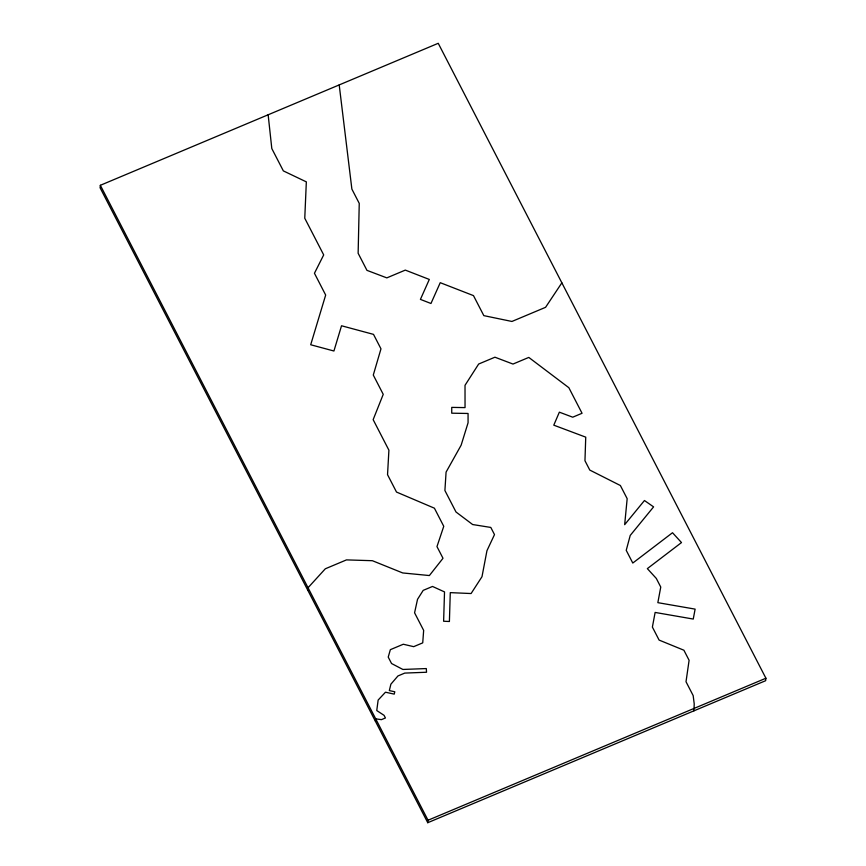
<?xml version="1.0" encoding="UTF-8"?>
<svg xmlns="http://www.w3.org/2000/svg" width="866" height="866" viewBox="0 0 866 866"><rect width="100%" height="100%" fill="white"/><g stroke="black" fill="none" stroke-linecap="round" stroke-linejoin="round"><path stroke-width="1.3" d="M100.348 185.302L100.088 187.77L427.761 822.7L765.652 680.698L765.912 678.23L438.239 43.3L100.348 185.302L428.031 820.243L427.761 822.7M307.776 590.201L308.036 587.743L325.313 568.789L346.476 559.891L372.38 560.703L402.701 572.946L429.374 575.554L443.002 558.289L436.973 546.598L443.76 526.301L434.407 508.19L396.509 492.061L387.535 474.676L388.91 450.19L373.149 419.653L383.237 394.344L373.289 375.054L380.975 348.836L373.506 334.373L341.529 325.768L333.919 351.011L310.699 344.755L325.67 295.046L314.445 273.277L323.7 254.907L304.767 218.243L306.337 181.871L283.344 170.894L271.805 148.541L268.146 114.788M375.443 721.324L375.703 718.867L381.451 719.646L385.424 717.979L384.071 715.348L376.753 710.542L378.15 700.053L385.478 692.205L394.225 694.121L394.799 691.782L389.332 690.581L390.88 684.183L397.959 675.945L404.758 673.088L426.537 672.243L426.299 668.563L402.885 669.461L391.551 663.518L388.228 657.099L390.35 649.673L403.296 644.239L413.688 646.664L422.727 642.864L423.658 630.394L414.576 612.803L417.531 599.315L423.193 590.374L432.513 586.455L444.518 591.911L443.619 621.247L449.4 621.496L450.277 592.636L471.093 593.535L481.994 576.702L486.952 550.7L494.497 534.593L490.805 527.437L472.641 524.536L455.992 511.99L444.908 490.513L446.077 472.122L461.134 445.2L468.073 422.77L468.062 413.472L451.738 413.19L451.738 407.388L465.042 407.605L465.02 385.305L478.66 364.034L494.93 357.203L512.997 364.056L528.79 357.42L568.854 387.708L582.049 413.277L572.729 417.195L559.36 412.173L553.785 425.163L585.741 437.157L584.961 460.723L589.789 470.076L620.381 485.523L627.168 498.675L624.667 524.677L644.456 500.516L653.592 506.881L630.221 535.437L626.226 550.332L632.786 563.041L672.514 532.731L681.499 542.571L647.346 568.626L656.309 578.434L660.758 587.051L657.846 602.66L695.117 609.123L693.255 619.06L655.129 612.435L652.39 627.081L659.102 640.082L683.891 650.214L689.098 660.303L686.013 681.726L693.168 695.604L694.218 703.863L693.969 710.824M561.861 282.836L545.569 307.322L511.925 321.459L483.823 315.635L473.486 295.62L440.242 282.684L430.965 303.49L420.421 299.387L429.309 279.447L405.31 270.105L386.821 277.878L366.957 270.354L358.134 253.262L359.249 203.391L351.877 189.102L339.201 84.922M428.031 820.243L765.912 678.23"/></g></svg>
